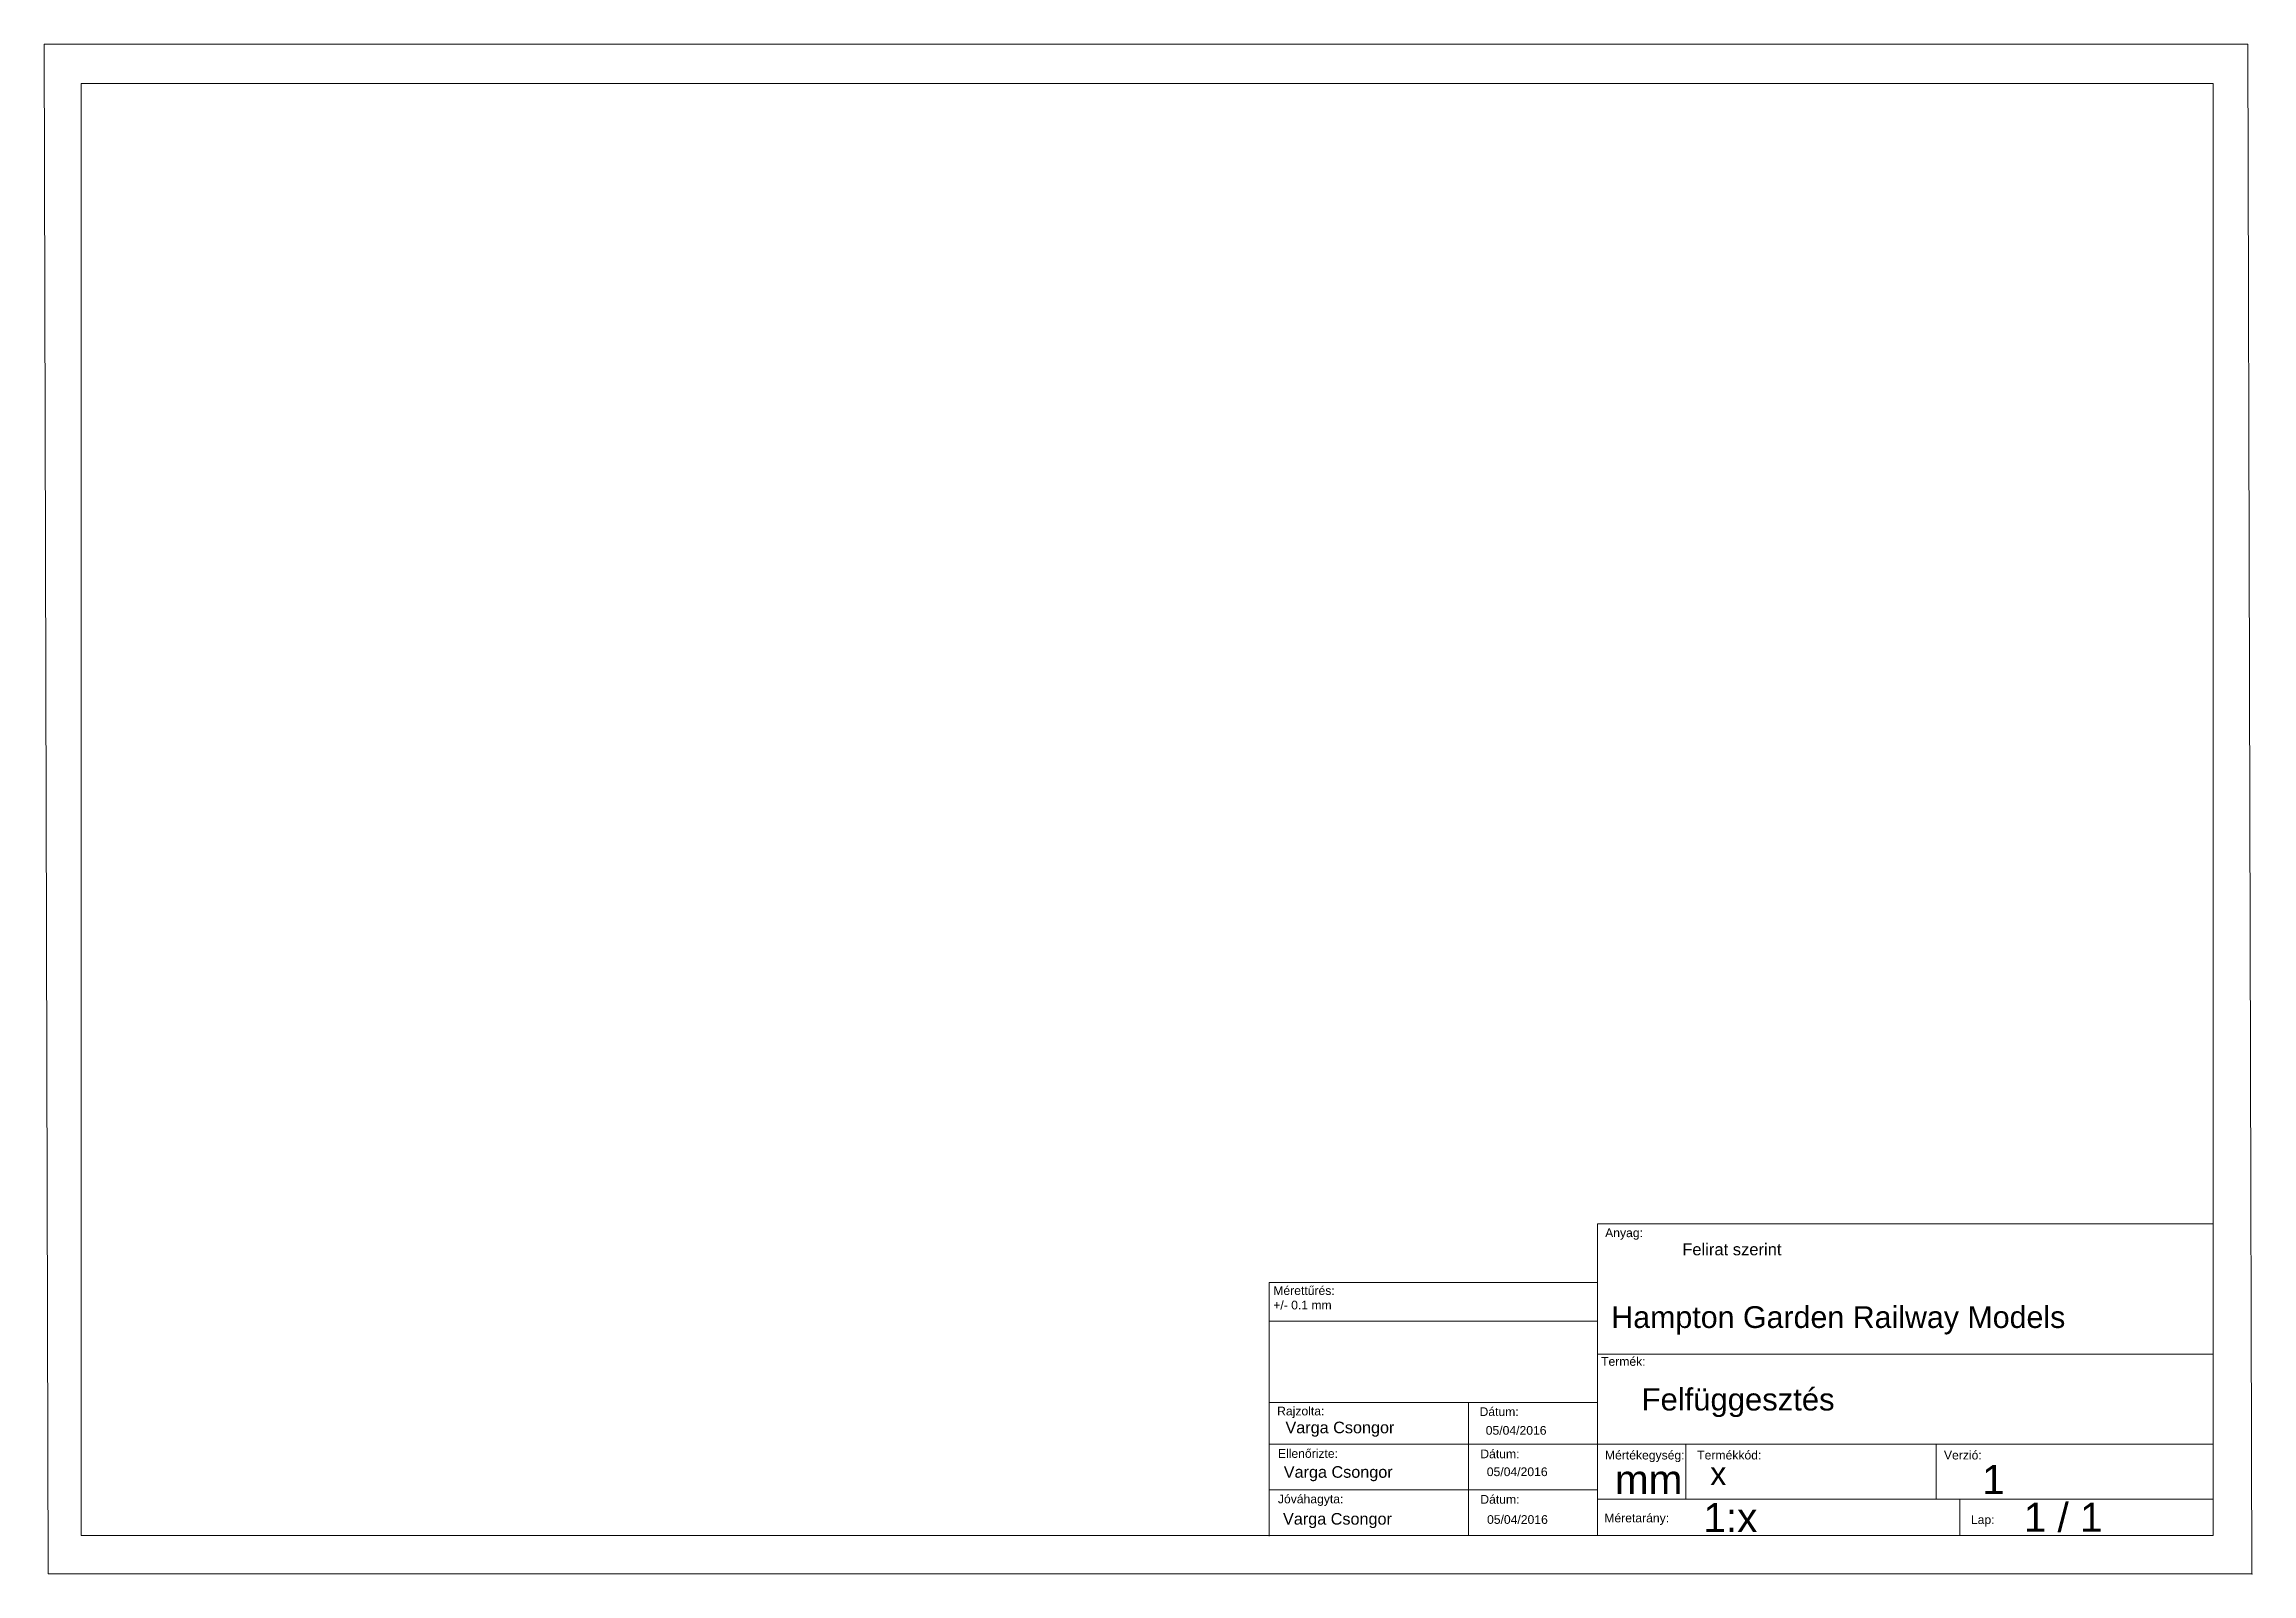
# Paper-space layout 'Felfüggesztés' of a CAD drawing. Header units: millimetres. Extents: x 2 to 289, y 1 to 200.
import ezdxf

# ---------------------------------------------------------------- set-up
doc = ezdxf.new("R2010")
doc.units = ezdxf.units.MM
doc.layers.add('korvonal', color=30, linetype='Continuous', lineweight=15)
doc.layers.add('Rajz kiegeszites', color=30, linetype='Continuous', lineweight=15)
doc.styles.get("Standard").update_dxf_attribs({"font": 'arial.ttf'})

psp = doc.layouts.new('Felfüggesztés')

# ---------------------------------------------------------------- linework, layer by layer
at = {"layer": 'Rajz kiegeszites'}
for p, q in [((203.93, 46.9), (283.87, 46.9)), ((203.93, 43.5), (203.93, 46.9)), ((203.93, 39.38), (203.93, 43.5)), ((161.32, 6.36), (161.32, 39.28)), ((161.32, 39.28), (203.94, 39.28)), ((203.93, 6.46), (203.93, 39.38)), ((161.32, 34.28), (203.94, 34.28)), ((203.93, 29.97), (283.87, 29.97)), ((161.32, 23.7), (203.93, 23.7)), ((187.22, 23.7), (187.22, 6.38)), ((283.87, 18.31), (161.32, 18.31)), ((215.43, 11.17), (215.43, 18.31)), ((247.88, 11.17), (247.88, 18.31)), ((161.32, 12.39), (203.93, 12.39)), ((203.93, 11.17), (283.87, 11.17)), ((250.96, 6.46), (250.96, 11.17))]:
    psp.add_line(p, q, dxfattribs=at)
psp.add_lwpolyline([(2.35, 200.02), (288.35, 200.02), (288.87, 1.46), (2.86, 1.46)], close=True, dxfattribs=at)
psp.add_point((288.87, 1.46), dxfattribs=at)

# ---------------------------------------------------------------- texts
at = {"layer": 'Rajz kiegeszites', "attachment_point": 1}
for s, insert, char_height, width in [('Anyag:', (204.94, 46.3), 1.129, 12.9139), ('Felirat szerint', (214.95, 44.35), 1.536, 52.6819), ('{\\fArial|b0|i0|c238|p34;Mérettűrés:\\P}+/- 0.1 mm', (161.87, 38.8), 1.1285, 36.5374), ('Hampton Garden Railway Models', (205.74, 36.2), 2.8213, 78.2811), ('{\\fArial|b0|i0|c238|p34;T}erm{\\fArial|b0|i0|c238|p34;ék:}', (204.41, 29.6), 1.1285, 16.717), ('{\\fArial|b0|i0|c238|p34;Rajzolta}:', (162.37, 23.16), 1.1285, 12.2124), ('{\\fArial|b0|i0|c238|p34;Dátum}:', (188.64, 23.08), 1.1285, 5.0049), ('Felf{\\fArial|b0|i0|c238|p34;üggesztés}', (209.67, 25.55), 2.88, 67.6693), ('{\\fArial|b0|i0|c238|p34;Varga Csongor}', (163.45, 21.22), 1.5047, 22.8429), ('05/04/2016', (189.44, 20.65), 1.129, 10.7698), ('{\\fArial|b0|i0|c238|p34;Ellenőrizte}:', (162.47, 17.65), 1.1285, 12.7127), ('{\\fArial|b0|i0|c238|p34;Dátum}:', (188.74, 17.6), 1.1285, 5.0049), ('M{\\fArial|b0|i0|c238|p34;értékegység:}', (204.91, 17.44), 1.1285, 11.4241), ('Term{\\fArial|b0|i0|c238|p34;ékkód:}', (216.89, 17.44), 1.1285, 11.4241), ('Verzi{\\fArial|b0|i0|c238|p34;ó:}', (248.91, 17.44), 1.1285, 11.4241), ('{\\fArial|b0|i0|c238|p34;Varga Csongor}', (163.23, 15.44), 1.5047, 22.8429), ('05/04/2016', (189.58, 15.28), 1.129, 10.7698), ('mm', (206.21, 15.59), 3.762, 6.4062), ('x{\\H1.25x;  }', (218.57, 15.99), 3.0094, 25.2809), ('1', (253.87, 15.59), 3.76, 28.7824), ('{\\fArial|b0|i0|c238|p34;Jóváhagyta}:', (162.47, 11.75), 1.1285, 13.1133), ('{\\fArial|b0|i0|c238|p34;Dátum}:', (188.74, 11.7), 1.1285, 5.0049), ('{\\fArial|b0|i0|c238|p34;Varga Csongor}', (163.13, 9.36), 1.5047, 22.8429), ('05/04/2016', (189.61, 9.08), 1.129, 10.7698), ('M{\\fArial|b0|i0|c238|p34;éretarány:}', (204.83, 9.28), 1.1285, 11.4241), ('1:x', (217.69, 10.65), 3.762, 22.2223), ('Lap{\\fArial|b0|i0|c238|p34;:}', (252.41, 9.06), 1.1285, 4.8814), ('1 / 1', (259.27, 10.69), 3.762, 23.1232)]:
    psp.add_mtext(s, dxfattribs=dict(at, insert=insert, char_height=char_height, width=width))

# ---------------------------------------------------------------- viewports
at = {"layer": 'korvonal', "view_target_point": (5994.342, 1654.638)}
psp.add_viewport(center=(145.51, 100.68), size=(276.71, 188.4419), view_center_point=(3210.379, 196.473), view_height=373.30036, dxfattribs=at)

doc.saveas('drawing.dxf')
